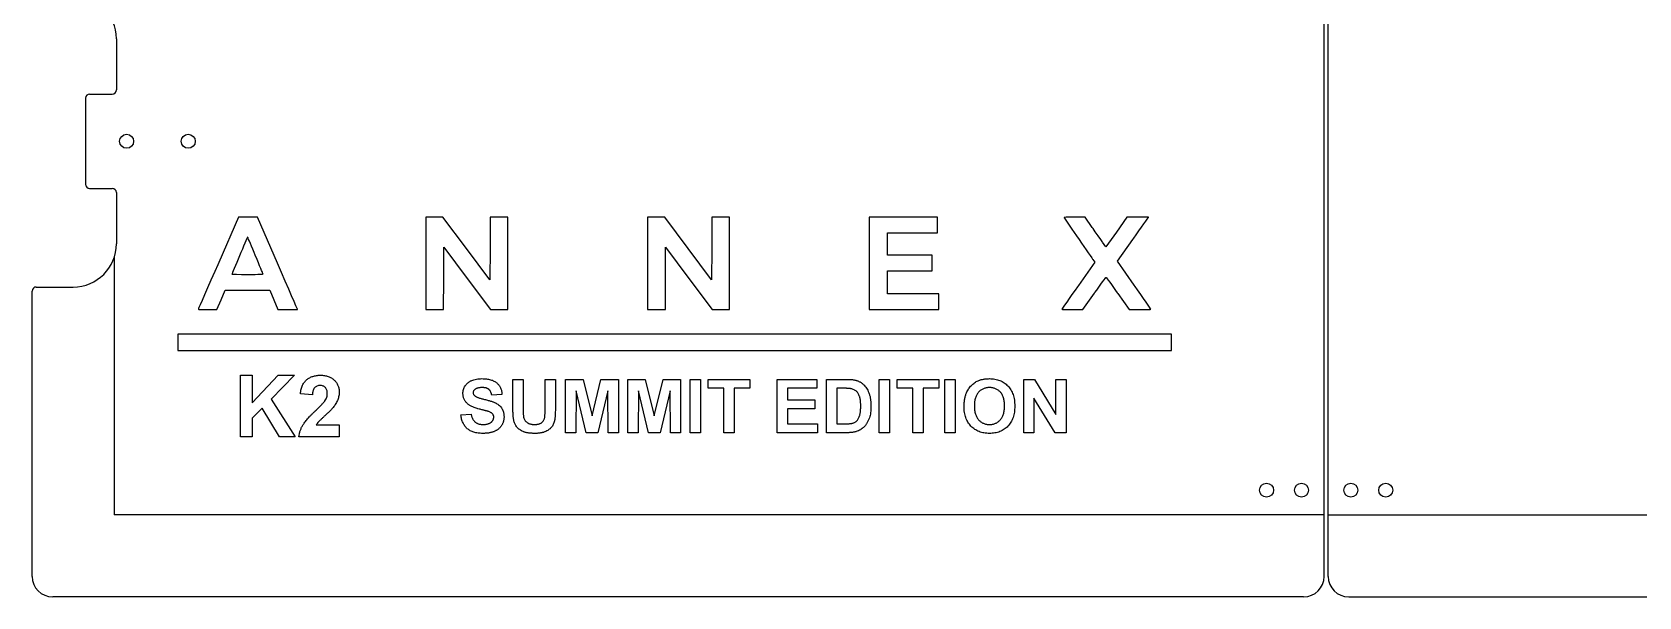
# Model space of a CAD drawing. Header units: millimetres. Extents: x -473 to 157, y -330 to 331.
# Drawn here: x -472.8 to -81.6, y -330.5 to -192.9 of the extents above; entities that cross this region are included whole.
import ezdxf

# ---------------------------------------------------------------- set-up
doc = ezdxf.new("R2010")
doc.units = ezdxf.units.MM

msp = doc.modelspace()

# ---------------------------------------------------------------- linework, layer by layer
at = {"color": 7, "linetype": 'Continuous', "lineweight": 25}
for p, q in [((-158.25, -325.5), (-158.25, 325.5)), ((-157.25, -325.5), (-157.25, 325.5)), ((-452.25, -194.5), (-452.25, -207)), ((-459.75, -209), (-459.75, -230)), ((-458.75, -208), (-453.25, -208)), ((-458.75, -231), (-453.25, -231)), ((-452.25, -232), (-452.25, -244.5)), ((-422.49, -237.96), (-427.34, -249.01)), ((-420.18, -237.98), (-422.49, -237.96)), ((-417.87, -238.01), (-420.18, -237.98)), ((-413.01, -249.23), (-417.87, -238.01)), ((-376.93, -237.96), (-376.93, -260.5)), ((-372.74, -237.96), (-376.93, -237.96)), ((-367.03, -245.6), (-372.74, -237.96)), ((-361.27, -237.96), (-361.29, -245.6)), ((-356.93, -237.96), (-361.27, -237.96)), ((-356.93, -260.5), (-356.93, -237.96)), ((-322.95, -237.96), (-322.95, -260.5)), ((-318.75, -237.96), (-322.95, -237.96)), ((-313.05, -245.59), (-318.75, -237.96)), ((-307.29, -237.96), (-307.31, -245.59)), ((-302.95, -237.96), (-307.29, -237.96)), ((-302.95, -260.5), (-302.95, -237.96)), ((-268.98, -237.96), (-268.98, -260.5)), ((-252.36, -237.96), (-268.98, -237.96)), ((-252.36, -241.77), (-252.36, -237.96)), ((-221.45, -238.03), (-221.54, -238.09)), ((-221.54, -238.09), (-221.53, -238.09)), ((-221.53, -238.09), (-221.52, -238.12)), ((-221.52, -238.12), (-221.46, -238.21)), ((-221.46, -238.21), (-221.27, -238.49)), ((-221.07, -237.99), (-221.45, -238.03)), ((-221.27, -238.49), (-220.98, -238.92)), ((-220.29, -237.96), (-221.07, -237.99)), ((-219.33, -237.96), (-220.29, -237.96)), ((-216.43, -237.96), (-219.33, -237.96)), ((-214.69, -240.47), (-216.43, -237.96)), ((-206.27, -237.97), (-208.81, -241.6)), ((-203.65, -237.96), (-206.27, -237.97)), ((-203.39, -237.96), (-203.65, -237.96)), ((-202.63, -237.96), (-203.39, -237.96)), ((-201.8, -237.97), (-202.63, -237.96)), ((-201.24, -237.99), (-201.8, -237.97)), ((-201.68, -238.96), (-201.33, -238.45)), ((-201.33, -238.45), (-201.11, -238.13)), ((-201.03, -238), (-201.24, -237.99)), ((-201.11, -238.13), (-201.03, -238.04)), ((-201.03, -238.04), (-201.03, -238)), ((-264.53, -247.27), (-264.53, -241.77)), ((-264.53, -241.77), (-252.36, -241.77)), ((-220.98, -238.92), (-220.6, -239.48)), ((-220.6, -239.48), (-220.15, -240.14)), ((-220.15, -240.14), (-219.64, -240.89)), ((-219.64, -240.89), (-219.08, -241.7)), ((-219.08, -241.7), (-218.5, -242.55)), ((-214.5, -240.73), (-214.69, -240.47)), ((-213.94, -241.53), (-214.5, -240.73)), ((-213.22, -242.56), (-213.94, -241.53)), ((-208.81, -241.6), (-211.34, -245.24)), ((-204.59, -243.14), (-204.03, -242.33)), ((-204.03, -242.33), (-203.32, -241.33)), ((-203.32, -241.33), (-202.69, -240.42)), ((-202.69, -240.42), (-202.13, -239.62)), ((-202.13, -239.62), (-201.68, -238.96)), ((-421.58, -245.78), (-421.92, -246.58)), ((-421.26, -245.03), (-421.58, -245.78)), ((-420.98, -244.35), (-421.26, -245.03)), ((-420.73, -243.77), (-420.98, -244.35)), ((-420.53, -243.32), (-420.73, -243.77)), ((-420.4, -243.01), (-420.53, -243.32)), ((-420.36, -242.92), (-420.4, -243.01)), ((-420.34, -242.89), (-420.36, -242.92)), ((-420.28, -242.88), (-420.34, -242.88)), ((-420.34, -242.88), (-420.34, -242.89)), ((-420.21, -242.97), (-420.28, -242.88)), ((-420.2, -243), (-420.21, -242.97)), ((-420.19, -243.02), (-420.2, -243)), ((-420.15, -243.12), (-420.19, -243.02)), ((-420.04, -243.41), (-420.15, -243.12)), ((-419.86, -243.83), (-420.04, -243.41)), ((-419.63, -244.38), (-419.86, -243.83)), ((-419.36, -245.03), (-419.63, -244.38)), ((-419.06, -245.77), (-419.36, -245.03)), ((-418.72, -246.57), (-419.06, -245.77)), ((-372.57, -252.9), (-372.54, -245.3)), ((-372.54, -245.3), (-366.87, -252.9)), ((-361.32, -253.23), (-367.03, -245.6)), ((-361.29, -245.6), (-361.32, -253.23)), ((-318.59, -252.89), (-318.56, -245.29)), ((-318.56, -245.29), (-312.9, -252.89)), ((-307.34, -253.23), (-313.05, -245.59)), ((-307.31, -245.59), (-307.34, -253.23)), ((-218.5, -242.55), (-217.9, -243.42)), ((-217.9, -243.42), (-217.3, -244.29)), ((-217.3, -244.29), (-216.71, -245.14)), ((-216.71, -245.14), (-216.16, -245.94)), ((-216.16, -245.94), (-215.64, -246.68)), ((-212.59, -243.46), (-213.22, -242.56)), ((-212.26, -243.94), (-212.59, -243.46)), ((-212.15, -244.1), (-212.26, -243.94)), ((-211.34, -245.24), (-212.15, -244.1)), ((-208.53, -248.74), (-204.78, -243.41)), ((-204.78, -243.41), (-204.59, -243.14)), ((-452.75, -247.7), (-452.75, -310.5)), ((-427.58, -249.56), (-428.31, -251.23)), ((-427.34, -249.01), (-427.58, -249.56)), ((-423.27, -249.79), (-423.55, -250.46)), ((-422.96, -249.04), (-423.27, -249.79)), ((-422.62, -248.24), (-422.96, -249.04)), ((-422.27, -247.41), (-422.62, -248.24)), ((-421.92, -246.58), (-422.27, -247.41)), ((-418.45, -247.22), (-418.72, -246.57)), ((-418.01, -248.28), (-418.45, -247.22)), ((-417.67, -249.08), (-418.01, -248.28)), ((-417.37, -249.82), (-417.67, -249.08)), ((-417.1, -250.46), (-417.37, -249.82)), ((-412.76, -249.79), (-413.01, -249.23)), ((-412.03, -251.48), (-412.76, -249.79)), ((-253.63, -247.27), (-264.53, -247.27)), ((-253.63, -251.08), (-253.63, -247.27)), ((-214.06, -248.93), (-218.07, -254.64)), ((-215.64, -246.68), (-215.19, -247.33)), ((-215.19, -247.33), (-214.81, -247.87)), ((-214.81, -247.87), (-214.59, -248.18)), ((-214.59, -248.18), (-214.52, -248.29)), ((-214.52, -248.29), (-214.06, -248.93)), ((-204.46, -254.56), (-208.53, -248.74)), ((-429.23, -253.31), (-430.06, -255.21)), ((-428.31, -251.23), (-429.23, -253.31)), ((-424.09, -251.76), (-424.13, -251.85)), ((-424.13, -251.85), (-424.13, -251.88)), ((-424.13, -251.88), (-423.83, -251.9)), ((-423.97, -251.48), (-424.09, -251.76)), ((-423.79, -251.03), (-423.97, -251.48)), ((-423.83, -251.9), (-423.01, -251.91)), ((-423.55, -250.46), (-423.79, -251.03)), ((-423.01, -251.91), (-421.8, -251.92)), ((-421.8, -251.92), (-420.68, -251.93)), ((-420.68, -251.93), (-420.05, -251.93)), ((-420.05, -251.93), (-419.28, -251.93)), ((-419.28, -251.93), (-418.44, -251.92)), ((-418.44, -251.92), (-417.78, -251.91)), ((-417.78, -251.91), (-417.28, -251.9)), ((-417.28, -251.9), (-416.92, -251.88)), ((-416.88, -251), (-417.1, -250.46)), ((-416.92, -251.88), (-416.69, -251.86)), ((-416.7, -251.41), (-416.88, -251)), ((-416.59, -251.68), (-416.7, -251.41)), ((-416.69, -251.86), (-416.57, -251.83)), ((-416.55, -251.77), (-416.59, -251.68)), ((-416.57, -251.83), (-416.54, -251.79)), ((-416.54, -251.79), (-416.55, -251.77)), ((-416.54, -251.79), (-416.54, -251.79)), ((-411.12, -253.59), (-412.03, -251.48)), ((-410.3, -255.49), (-411.12, -253.59)), ((-372.59, -260.5), (-372.57, -252.9)), ((-366.87, -252.9), (-361.21, -260.49)), ((-318.61, -260.5), (-318.59, -252.89)), ((-312.9, -252.89), (-307.24, -260.49)), ((-264.53, -256.69), (-264.53, -251.08)), ((-264.53, -251.08), (-253.63, -251.08)), ((-212.58, -254.34), (-212.16, -253.76)), ((-212.16, -253.76), (-211.8, -253.29)), ((-211.8, -253.29), (-211.53, -252.93)), ((-211.53, -252.93), (-211.36, -252.71)), ((-211.36, -252.71), (-211.29, -252.65)), ((-211.29, -252.65), (-211.28, -252.66)), ((-211.28, -252.66), (-211.22, -252.74)), ((-211.22, -252.74), (-211.05, -252.98)), ((-211.05, -252.98), (-210.78, -253.35)), ((-210.78, -253.35), (-210.43, -253.84)), ((-210.43, -253.84), (-210.01, -254.42)), ((-472.75, -325.5), (-472.75, -256)), ((-471.75, -255), (-462.75, -255)), ((-430.78, -256.88), (-431.38, -258.26)), ((-430.06, -255.21), (-430.78, -256.88)), ((-427.75, -260.5), (-426.77, -258.12)), ((-426.77, -258.12), (-425.77, -255.74)), ((-425.77, -255.74), (-420.33, -255.76)), ((-420.33, -255.76), (-414.89, -255.79)), ((-414.89, -255.79), (-413.91, -258.12)), ((-413.91, -258.12), (-412.93, -260.45)), ((-409.58, -257.16), (-410.3, -255.49)), ((-408.98, -258.54), (-409.58, -257.16)), ((-252.05, -256.69), (-264.53, -256.69)), ((-252.05, -260.5), (-252.05, -256.69)), ((-220.32, -257.83), (-220.91, -258.68)), ((-219.64, -256.86), (-220.32, -257.83)), ((-218.88, -255.78), (-219.64, -256.86)), ((-218.28, -254.92), (-218.88, -255.78)), ((-218.07, -254.64), (-218.28, -254.92)), ((-216.96, -260.5), (-214.16, -256.53)), ((-214.16, -256.53), (-214.02, -256.33)), ((-214.02, -256.33), (-213.59, -255.74)), ((-213.59, -255.74), (-213.06, -255)), ((-213.06, -255), (-212.58, -254.34)), ((-210.01, -254.42), (-209.53, -255.09)), ((-209.53, -255.09), (-209, -255.82)), ((-209, -255.82), (-208.58, -256.41)), ((-208.58, -256.41), (-208.44, -256.61)), ((-208.44, -256.61), (-205.66, -260.5)), ((-204.26, -254.85), (-204.46, -254.56)), ((-203.65, -255.73), (-204.26, -254.85)), ((-202.89, -256.82), (-203.65, -255.73)), ((-202.2, -257.82), (-202.89, -256.82)), ((-201.59, -258.69), (-202.2, -257.82)), ((-432.25, -260.3), (-432.26, -260.35)), ((-432.26, -260.35), (-432.24, -260.41)), ((-432.24, -260.25), (-432.25, -260.28)), ((-432.25, -260.28), (-432.25, -260.3)), ((-432.14, -260.01), (-432.24, -260.25)), ((-432.24, -260.41), (-432.16, -260.45)), ((-432.16, -260.45), (-432, -260.47)), ((-431.84, -259.32), (-432.14, -260.01)), ((-432, -260.47), (-431.73, -260.49)), ((-431.38, -258.26), (-431.84, -259.32)), ((-431.73, -260.49), (-431.33, -260.5)), ((-431.33, -260.5), (-430.77, -260.5)), ((-430.77, -260.5), (-430.21, -260.5)), ((-430.21, -260.5), (-427.75, -260.5)), ((-412.93, -260.45), (-410.54, -260.48)), ((-410.54, -260.48), (-410.31, -260.48)), ((-410.31, -260.48), (-409.61, -260.48)), ((-409.61, -260.48), (-408.85, -260.49)), ((-408.53, -259.58), (-408.98, -258.54)), ((-408.85, -260.49), (-408.34, -260.48)), ((-408.25, -260.24), (-408.53, -259.58)), ((-408.34, -260.48), (-408.15, -260.48)), ((-408.15, -260.42), (-408.25, -260.24)), ((-408.15, -260.48), (-408.15, -260.42)), ((-376.93, -260.5), (-372.59, -260.5)), ((-361.21, -260.49), (-359.06, -260.5)), ((-359.06, -260.5), (-356.93, -260.5)), ((-322.95, -260.5), (-318.61, -260.5)), ((-307.24, -260.49), (-305.09, -260.5)), ((-305.09, -260.5), (-302.95, -260.5)), ((-268.98, -260.5), (-252.05, -260.5)), ((-222.01, -260.28), (-222.09, -260.38)), ((-222.09, -260.38), (-222.09, -260.42)), ((-222.09, -260.42), (-221.89, -260.45)), ((-221.78, -259.93), (-222.01, -260.28)), ((-221.89, -260.45), (-221.34, -260.48)), ((-221.41, -259.39), (-221.78, -259.93)), ((-220.91, -258.68), (-221.41, -259.39)), ((-221.34, -260.48), (-220.52, -260.49)), ((-220.52, -260.49), (-219.77, -260.5)), ((-219.77, -260.5), (-216.96, -260.5)), ((-205.66, -260.5), (-202.78, -260.5)), ((-202.78, -260.5), (-202.01, -260.49)), ((-202.01, -260.49), (-201.17, -260.48)), ((-201.1, -259.41), (-201.59, -258.69)), ((-201.17, -260.48), (-200.61, -260.46)), ((-200.72, -259.95), (-201.1, -259.41)), ((-200.48, -260.31), (-200.72, -259.95)), ((-200.61, -260.46), (-200.4, -260.44)), ((-200.4, -260.4), (-200.48, -260.31)), ((-200.4, -260.44), (-200.4, -260.4)), ((-195.4, -266.5), (-437.26, -266.5)), ((-437.26, -266.5), (-437.26, -270.5)), ((-195.4, -270.5), (-195.4, -266.5)), ((-437.26, -270.5), (-195.4, -270.5)), ((-422.04, -276.5), (-419.16, -276.5)), ((-422.04, -291.5), (-422.04, -276.5)), ((-419.16, -283.22), (-412.83, -276.5)), ((-419.16, -276.5), (-419.16, -283.22)), ((-408.87, -276.5), (-414.57, -282.3)), ((-412.83, -276.5), (-408.87, -276.5)), ((-355.71, -277.5), (-353.21, -277.5)), ((-355.71, -284.41), (-355.71, -277.5)), ((-353.21, -277.5), (-353.21, -284.55)), ((-347.88, -277.5), (-345.38, -277.5)), ((-347.88, -284.71), (-347.88, -277.5)), ((-345.38, -277.5), (-345.38, -284.3)), ((-342.88, -277.5), (-338.65, -277.5)), ((-342.88, -290.5), (-342.88, -277.5)), ((-338.65, -277.5), (-336.46, -286.37)), ((-336.46, -286.37), (-334.28, -277.5)), ((-334.28, -277.5), (-330.05, -277.5)), ((-330.05, -277.5), (-330.05, -290.5)), ((-327.71, -277.5), (-323.48, -277.5)), ((-327.71, -290.5), (-327.71, -277.5)), ((-323.48, -277.5), (-321.3, -286.37)), ((-321.3, -286.37), (-319.11, -277.5)), ((-319.11, -277.5), (-314.88, -277.5)), ((-314.88, -277.5), (-314.88, -290.5)), ((-312.55, -290.5), (-312.55, -277.5)), ((-312.55, -277.5), (-310.05, -277.5)), ((-310.05, -277.5), (-310.05, -290.5)), ((-308.21, -277.5), (-298.05, -277.5)), ((-308.21, -279.67), (-308.21, -277.5)), ((-298.05, -277.5), (-298.05, -279.67)), ((-291.38, -277.5), (-281.71, -277.5)), ((-291.38, -290.5), (-291.38, -277.5)), ((-281.71, -277.5), (-281.71, -279.67)), ((-279.38, -277.5), (-274.61, -277.5)), ((-279.38, -290.5), (-279.38, -277.5)), ((-266.55, -290.5), (-266.55, -277.5)), ((-266.55, -277.5), (-264.05, -277.5)), ((-264.05, -277.5), (-264.05, -290.5)), ((-262.21, -277.5), (-252.05, -277.5)), ((-262.21, -279.67), (-262.21, -277.5)), ((-252.05, -277.5), (-252.05, -279.67)), ((-250.55, -290.5), (-250.55, -277.5)), ((-250.55, -277.5), (-248.05, -277.5)), ((-248.05, -277.5), (-248.05, -290.5)), ((-231.38, -277.5), (-228.77, -277.5)), ((-231.38, -290.5), (-231.38, -277.5)), ((-228.77, -277.5), (-223.55, -286.05)), ((-223.55, -277.5), (-221.05, -277.5)), ((-223.55, -286.05), (-223.55, -277.5)), ((-221.05, -277.5), (-221.05, -290.5)), ((-404.54, -281.31), (-407.43, -281.03)), ((-358.38, -281.17), (-360.88, -281.33)), ((-340.3, -280.27), (-340.38, -290.5)), ((-337.86, -290.5), (-340.3, -280.27)), ((-332.63, -280.27), (-335.07, -290.5)), ((-332.55, -290.5), (-332.63, -280.27)), ((-325.13, -280.27), (-325.21, -290.5)), ((-322.69, -290.5), (-325.13, -280.27)), ((-317.46, -280.27), (-319.9, -290.5)), ((-317.38, -290.5), (-317.46, -280.27)), ((-304.38, -279.67), (-308.21, -279.67)), ((-304.38, -290.5), (-304.38, -279.67)), ((-301.88, -279.67), (-301.88, -290.5)), ((-298.05, -279.67), (-301.88, -279.67)), ((-288.88, -279.67), (-288.88, -282.5)), ((-281.71, -279.67), (-288.88, -279.67)), ((-276.88, -279.67), (-276.88, -288.33)), ((-275.64, -279.67), (-276.88, -279.67)), ((-258.38, -279.67), (-262.21, -279.67)), ((-258.38, -290.5), (-258.38, -279.67)), ((-255.88, -279.67), (-255.88, -290.5)), ((-252.05, -279.67), (-255.88, -279.67)), ((-416.75, -284.53), (-419.16, -286.98)), ((-412.52, -291.5), (-416.75, -284.53)), ((-414.57, -282.3), (-408.68, -291.5)), ((-288.88, -282.5), (-282.21, -282.5)), ((-288.88, -284.67), (-288.88, -288.33)), ((-282.21, -284.67), (-288.88, -284.67)), ((-282.21, -282.5), (-282.21, -284.67)), ((-228.88, -282.09), (-228.88, -290.5)), ((-223.74, -290.5), (-228.88, -282.09)), ((-419.16, -286.98), (-419.16, -291.5)), ((-403.58, -288.62), (-398, -288.62)), ((-398, -288.62), (-398, -291.5)), ((-368.38, -286.17), (-365.88, -286)), ((-288.88, -288.33), (-281.55, -288.33)), ((-281.55, -288.33), (-281.55, -290.5)), ((-276.88, -288.33), (-274.82, -288.33)), ((-419.16, -291.5), (-422.04, -291.5)), ((-408.68, -291.5), (-412.52, -291.5)), ((-398, -291.5), (-407.81, -291.5)), ((-340.38, -290.5), (-342.88, -290.5)), ((-335.07, -290.5), (-337.86, -290.5)), ((-330.05, -290.5), (-332.55, -290.5)), ((-325.21, -290.5), (-327.71, -290.5)), ((-319.9, -290.5), (-322.69, -290.5)), ((-314.88, -290.5), (-317.38, -290.5)), ((-310.05, -290.5), (-312.55, -290.5)), ((-301.88, -290.5), (-304.38, -290.5)), ((-281.55, -290.5), (-291.38, -290.5)), ((-274.47, -290.5), (-279.38, -290.5)), ((-264.05, -290.5), (-266.55, -290.5)), ((-255.88, -290.5), (-258.38, -290.5)), ((-248.05, -290.5), (-250.55, -290.5)), ((-228.88, -290.5), (-231.38, -290.5)), ((-221.05, -290.5), (-223.74, -290.5)), ((-158.25, -310.5), (-452.75, -310.5)), ((-157.25, -310.5), (137.25, -310.5)), ((-163.25, -330.5), (-467.75, -330.5)), ((-152.25, -330.5), (152.25, -330.5))]:
    msp.add_line(p, q, dxfattribs=at)
for centre in [(-449.75, -219.5), (-434.75, -219.5), (-172.25, -304.5), (-163.75, -304.5), (-151.75, -304.5), (-143.25, -304.5)]:
    msp.add_circle(centre, 1.7, dxfattribs=at)
for centre, radius, start, end in [((-462.75, -194.5), 10.5, 360, 90), ((-453.25, -207), 1, 270, 0), ((-458.75, -209), 1, 90, 180), ((-458.75, -230), 1, 180, 270), ((-453.25, -232), 1, 0, 90), ((-462.75, -244.5), 10.5, 270, 0), ((-471.75, -256), 1, 90, 180), ((-467.75, -325.5), 5, 180, 270), ((-163.25, -325.5), 5, 270, 0), ((-152.25, -325.5), 5, 180, 270)]:
    msp.add_arc(centre, radius, start, end, dxfattribs=at)
for points, knots in [([(-407.43, -281.03), (-407.4, -280.83), (-407.36, -280.45), (-407.25, -279.91), (-407.1, -279.41), (-406.92, -278.95), (-406.72, -278.54), (-406.47, -278.16), (-406.19, -277.84), (-405.88, -277.55), (-405.54, -277.3), (-405.18, -277.09), (-404.8, -276.91), (-404.4, -276.76), (-403.98, -276.64), (-403.54, -276.56), (-403.08, -276.51), (-402.77, -276.5), (-402.61, -276.5)], [0, 0, 0, 0, 0.079436, 0.154013, 0.224141, 0.289934, 0.352732, 0.412726, 0.470303, 0.527169, 0.583502, 0.639948, 0.696585, 0.753727, 0.812707, 0.872963, 0.935035, 1, 1, 1, 1]), ([(-402.61, -276.5), (-402.43, -276.5), (-402.09, -276.51), (-401.6, -276.56), (-401.13, -276.66), (-400.69, -276.78), (-400.28, -276.95), (-399.9, -277.15), (-399.55, -277.39), (-399.23, -277.67), (-398.94, -277.96), (-398.69, -278.28), (-398.48, -278.62), (-398.3, -278.98), (-398.17, -279.36), (-398.07, -279.75), (-398.01, -280.16), (-398.01, -280.44), (-398, -280.58)], [0, 0, 0, 0, 0.075672, 0.147381, 0.216085, 0.281698, 0.34546, 0.407486, 0.468731, 0.529782, 0.590033, 0.648548, 0.705954, 0.763102, 0.820289, 0.878479, 0.938226, 1, 1, 1, 1]), ([(-367.88, -280.92), (-367.87, -280.76), (-367.86, -280.44), (-367.75, -279.97), (-367.58, -279.51), (-367.38, -279.15), (-367.19, -278.88), (-367.03, -278.68), (-366.85, -278.5), (-366.66, -278.33), (-366.46, -278.17), (-366.23, -278.03), (-366, -277.89), (-365.66, -277.74), (-365.19, -277.57), (-364.59, -277.43), (-363.94, -277.35), (-363.48, -277.34), (-363.25, -277.33)], [0, 0, 0, 0, 0.073758, 0.146314, 0.219931, 0.295355, 0.333985, 0.372228, 0.410559, 0.449522, 0.48845, 0.5285, 0.569766, 0.611707, 0.699547, 0.793005, 0.892708, 1, 1, 1, 1]), ([(-363.25, -277.33), (-363.05, -277.34), (-362.68, -277.34), (-362.14, -277.39), (-361.63, -277.47), (-361.16, -277.58), (-360.72, -277.73), (-360.33, -277.91), (-359.97, -278.12), (-359.65, -278.37), (-359.36, -278.64), (-359.11, -278.94), (-358.9, -279.26), (-358.72, -279.6), (-358.58, -279.96), (-358.47, -280.34), (-358.41, -280.75), (-358.39, -281.02), (-358.38, -281.17)], [0, 0, 0, 0, 0.08282, 0.161084, 0.23435, 0.303453, 0.368554, 0.430806, 0.490159, 0.547891, 0.604075, 0.659129, 0.713948, 0.768331, 0.823595, 0.880408, 0.93902, 1, 1, 1, 1]), ([(-274.61, -277.5), (-274.48, -277.5), (-274.23, -277.5), (-273.86, -277.52), (-273.52, -277.53), (-273.2, -277.56), (-272.9, -277.59), (-272.63, -277.63), (-272.38, -277.69), (-272.22, -277.73), (-272.15, -277.75)], [0, 0, 0, 0, 0.15747, 0.30663, 0.445395, 0.573987, 0.694437, 0.804898, 0.906812, 1, 1, 1, 1]), ([(-242.47, -277.84), (-242.37, -277.8), (-242.17, -277.72), (-241.85, -277.62), (-241.53, -277.53), (-241.19, -277.46), (-240.84, -277.4), (-240.48, -277.36), (-240.11, -277.34), (-239.86, -277.33), (-239.73, -277.33)], [0, 0, 0, 0, 0.115824, 0.23411, 0.354106, 0.476628, 0.602521, 0.731466, 0.863531, 1, 1, 1, 1]), ([(-239.73, -277.33), (-239.5, -277.34), (-239.06, -277.35), (-238.4, -277.43), (-237.78, -277.57), (-237.2, -277.77), (-236.65, -278.01), (-236.14, -278.32), (-235.66, -278.68), (-235.22, -279.1), (-234.83, -279.56), (-234.48, -280.07), (-234.19, -280.62), (-233.95, -281.22), (-233.77, -281.86), (-233.64, -282.54), (-233.56, -283.27), (-233.55, -283.76), (-233.55, -284.02)], [0, 0, 0, 0, 0.06654, 0.13022, 0.191362, 0.250596, 0.30863, 0.366331, 0.424068, 0.482723, 0.541892, 0.601416, 0.661683, 0.723504, 0.787984, 0.855208, 0.925639, 1, 1, 1, 1]), ([(-402.67, -279), (-402.8, -279.01), (-403.05, -279.02), (-403.41, -279.12), (-403.72, -279.29), (-403.95, -279.49), (-404.1, -279.68), (-404.2, -279.85), (-404.29, -280.04), (-404.37, -280.25), (-404.43, -280.48), (-404.48, -280.74), (-404.52, -281.01), (-404.53, -281.21), (-404.54, -281.31)], [0, 0, 0, 0, 0.116899, 0.225824, 0.330086, 0.435451, 0.490307, 0.548244, 0.610767, 0.677675, 0.749189, 0.826859, 0.910112, 1, 1, 1, 1]), ([(-400.89, -280.97), (-400.89, -280.82), (-400.9, -280.54), (-400.99, -280.14), (-401.14, -279.79), (-401.35, -279.5), (-401.61, -279.28), (-401.92, -279.11), (-402.28, -279.02), (-402.53, -279.01), (-402.67, -279)], [0, 0, 0, 0, 0.14914, 0.282162, 0.404656, 0.52111, 0.634416, 0.748796, 0.868711, 1, 1, 1, 1]), ([(-401.46, -282.7), (-401.37, -282.56), (-401.2, -282.28), (-401.02, -281.84), (-400.91, -281.4), (-400.89, -281.11), (-400.89, -280.97)], [0, 0, 0, 0, 0.2727956, 0.526191, 0.7669044, 1, 1, 1, 1]), ([(-398, -280.58), (-398.01, -280.74), (-398.01, -281.07), (-398.08, -281.55), (-398.19, -282.02), (-398.35, -282.47), (-398.55, -282.93), (-398.8, -283.4), (-399.1, -283.87), (-399.34, -284.18), (-399.46, -284.34)], [0, 0, 0, 0, 0.119176, 0.236427, 0.352664, 0.469086, 0.589463, 0.717601, 0.854189, 1, 1, 1, 1]), ([(-366.68, -283.52), (-366.77, -283.43), (-366.96, -283.25), (-367.21, -282.96), (-367.42, -282.66), (-367.59, -282.34), (-367.72, -282.01), (-367.81, -281.66), (-367.87, -281.3), (-367.88, -281.05), (-367.88, -280.92)], [0, 0, 0, 0, 0.1330537, 0.260864, 0.3848348, 0.5069411, 0.6275041, 0.7492136, 0.8726514, 1, 1, 1, 1]), ([(-364.97, -279.96), (-365.03, -280.01), (-365.16, -280.11), (-365.29, -280.3), (-365.37, -280.52), (-365.37, -280.67), (-365.38, -280.75)], [0, 0, 0, 0, 0.2594643, 0.5025018, 0.7448853, 1, 1, 1, 1]), ([(-365.38, -280.75), (-365.38, -280.82), (-365.37, -280.97), (-365.29, -281.17), (-365.17, -281.37), (-365.05, -281.47), (-364.99, -281.52)], [0, 0, 0, 0, 0.2463451, 0.4852607, 0.7319508, 1, 1, 1, 1]), ([(-364.99, -281.52), (-364.95, -281.56), (-364.84, -281.64), (-364.65, -281.74), (-364.42, -281.84), (-364.14, -281.95), (-363.82, -282.05), (-363.46, -282.16), (-363.05, -282.28), (-362.61, -282.38), (-362.16, -282.49), (-361.74, -282.61), (-361.34, -282.72), (-360.97, -282.84), (-360.64, -282.95), (-360.34, -283.07), (-360.06, -283.19), (-359.74, -283.34), (-359.38, -283.56), (-359, -283.87), (-358.66, -284.22), (-358.43, -284.55), (-358.27, -284.84), (-358.17, -285.07), (-358.08, -285.3), (-358, -285.56), (-357.95, -285.82), (-357.91, -286.1), (-357.88, -286.38), (-357.88, -286.58), (-357.88, -286.68)], [0, 0, 0, 0, 0.018281, 0.040851, 0.06742, 0.098236, 0.13339, 0.172761, 0.216898, 0.265232, 0.314356, 0.360395, 0.4033, 0.443173, 0.480216, 0.513952, 0.544926, 0.573058, 0.625371, 0.67606, 0.726118, 0.776675, 0.802168, 0.82813, 0.85447, 0.881844, 0.909815, 0.938613, 0.968808, 1, 1, 1, 1]), ([(-363.22, -279.5), (-363.31, -279.5), (-363.48, -279.5), (-363.74, -279.53), (-363.99, -279.56), (-364.21, -279.61), (-364.43, -279.68), (-364.62, -279.76), (-364.8, -279.85), (-364.92, -279.92), (-364.97, -279.96)], [0, 0, 0, 0, 0.1483349, 0.2885921, 0.4214005, 0.5471521, 0.6668593, 0.7827664, 0.8926683, 1, 1, 1, 1]), ([(-360.88, -281.33), (-360.89, -281.25), (-360.92, -281.1), (-360.98, -280.88), (-361.05, -280.68), (-361.13, -280.5), (-361.23, -280.33), (-361.34, -280.18), (-361.45, -280.04), (-361.59, -279.93), (-361.73, -279.82), (-361.89, -279.74), (-362.07, -279.66), (-362.27, -279.6), (-362.48, -279.56), (-362.71, -279.52), (-362.96, -279.51), (-363.13, -279.5), (-363.22, -279.5)], [0, 0, 0, 0, 0.071942, 0.140207, 0.204905, 0.264912, 0.322857, 0.378531, 0.431843, 0.484049, 0.536898, 0.59195, 0.649895, 0.711385, 0.777189, 0.846914, 0.920798, 1, 1, 1, 1]), ([(-273.38, -279.79), (-273.44, -279.78), (-273.55, -279.76), (-273.75, -279.73), (-273.98, -279.71), (-274.25, -279.7), (-274.55, -279.68), (-274.88, -279.67), (-275.25, -279.67), (-275.51, -279.67), (-275.64, -279.67)], [0, 0, 0, 0, 0.072342, 0.15927, 0.261932, 0.378246, 0.511639, 0.658766, 0.821921, 1, 1, 1, 1]), ([(-271.05, -284.01), (-271.05, -283.88), (-271.05, -283.64), (-271.06, -283.3), (-271.08, -282.97), (-271.11, -282.67), (-271.15, -282.39), (-271.2, -282.13), (-271.26, -281.89), (-271.34, -281.61), (-271.47, -281.3), (-271.65, -280.95), (-271.86, -280.66), (-272.1, -280.4), (-272.37, -280.19), (-272.68, -280.02), (-273.02, -279.88), (-273.26, -279.82), (-273.38, -279.79)], [0, 0, 0, 0, 0.069875, 0.135361, 0.196499, 0.253878, 0.307527, 0.357037, 0.403101, 0.445281, 0.523217, 0.596067, 0.664075, 0.729159, 0.793328, 0.85924, 0.927674, 1, 1, 1, 1]), ([(-272.15, -277.75), (-272.06, -277.78), (-271.87, -277.84), (-271.6, -277.94), (-271.35, -278.07), (-271.09, -278.21), (-270.86, -278.37), (-270.63, -278.54), (-270.41, -278.74), (-270.13, -279.01), (-269.81, -279.39), (-269.48, -279.9), (-269.19, -280.46), (-269, -280.95), (-268.87, -281.38), (-268.78, -281.72), (-268.71, -282.07), (-268.65, -282.45), (-268.6, -282.84), (-268.57, -283.25), (-268.55, -283.68), (-268.55, -283.98), (-268.55, -284.12)], [0, 0, 0, 0, 0.037276, 0.073881, 0.110355, 0.146723, 0.182897, 0.219217, 0.255934, 0.293058, 0.368269, 0.444736, 0.523447, 0.604997, 0.647505, 0.69179, 0.737961, 0.786111, 0.836323, 0.888669, 0.943199, 1, 1, 1, 1]), ([(-245.88, -284.08), (-245.88, -283.92), (-245.88, -283.6), (-245.85, -283.14), (-245.8, -282.7), (-245.74, -282.27), (-245.66, -281.87), (-245.56, -281.48), (-245.44, -281.12), (-245.35, -280.89), (-245.3, -280.77)], [0, 0, 0, 0, 0.142626, 0.280099, 0.411798, 0.538154, 0.660002, 0.777042, 0.890637, 1, 1, 1, 1]), ([(-245.3, -280.77), (-245.22, -280.61), (-245.07, -280.29), (-244.79, -279.83), (-244.47, -279.4), (-244.12, -279), (-243.74, -278.63), (-243.34, -278.32), (-242.92, -278.05), (-242.62, -277.91), (-242.47, -277.84)], [0, 0, 0, 0, 0.128922, 0.256327, 0.384645, 0.513589, 0.640961, 0.763921, 0.883101, 1, 1, 1, 1]), ([(-239.7, -279.5), (-239.83, -279.5), (-240.1, -279.51), (-240.48, -279.56), (-240.85, -279.65), (-241.19, -279.77), (-241.52, -279.93), (-241.82, -280.13), (-242.11, -280.35), (-242.37, -280.62), (-242.61, -280.92), (-242.82, -281.25), (-242.99, -281.62), (-243.14, -282.03), (-243.24, -282.47), (-243.33, -282.94), (-243.37, -283.46), (-243.38, -283.81), (-243.38, -283.99)], [0, 0, 0, 0, 0.061375, 0.120058, 0.176955, 0.232008, 0.287027, 0.341454, 0.39662, 0.453121, 0.51082, 0.570319, 0.63207, 0.697128, 0.766012, 0.839041, 0.916898, 1, 1, 1, 1]), ([(-236.05, -283.96), (-236.05, -283.77), (-236.05, -283.42), (-236.1, -282.91), (-236.18, -282.44), (-236.29, -282), (-236.43, -281.6), (-236.6, -281.23), (-236.8, -280.9), (-237.04, -280.6), (-237.3, -280.34), (-237.58, -280.12), (-237.88, -279.93), (-238.21, -279.77), (-238.55, -279.65), (-238.92, -279.56), (-239.3, -279.51), (-239.57, -279.5), (-239.7, -279.5)], [0, 0, 0, 0, 0.083271, 0.161262, 0.234331, 0.303298, 0.367916, 0.429919, 0.488937, 0.54647, 0.602793, 0.657465, 0.71205, 0.766554, 0.822225, 0.879123, 0.938206, 1, 1, 1, 1]), ([(-407.81, -291.5), (-407.78, -291.25), (-407.71, -290.76), (-407.51, -290.04), (-407.23, -289.34), (-406.93, -288.77), (-406.64, -288.31), (-406.37, -287.93), (-406.05, -287.53), (-405.68, -287.1), (-405.27, -286.64), (-404.81, -286.16), (-404.3, -285.65), (-403.94, -285.3), (-403.75, -285.12)], [0, 0, 0, 0, 0.096357, 0.192661, 0.289455, 0.388479, 0.441921, 0.501521, 0.567883, 0.640892, 0.720371, 0.806637, 0.900016, 1, 1, 1, 1]), ([(-403.75, -285.12), (-403.61, -284.98), (-403.32, -284.71), (-402.92, -284.32), (-402.57, -283.96), (-402.26, -283.64), (-401.99, -283.36), (-401.77, -283.11), (-401.6, -282.9), (-401.5, -282.76), (-401.46, -282.7)], [0, 0, 0, 0, 0.18509, 0.352357, 0.50308, 0.637279, 0.752473, 0.851886, 0.934339, 1, 1, 1, 1]), ([(-399.46, -284.34), (-399.5, -284.4), (-399.6, -284.52), (-399.77, -284.71), (-399.96, -284.92), (-400.18, -285.15), (-400.42, -285.39), (-400.69, -285.65), (-400.99, -285.92), (-401.31, -286.21), (-401.62, -286.5), (-401.91, -286.76), (-402.18, -287), (-402.4, -287.22), (-402.6, -287.41), (-402.77, -287.57), (-402.9, -287.71), (-403.09, -287.92), (-403.33, -288.21), (-403.5, -288.48), (-403.58, -288.62)], [0, 0, 0, 0, 0.036975, 0.079193, 0.126701, 0.179184, 0.237369, 0.300559, 0.369153, 0.443112, 0.516018, 0.582473, 0.642137, 0.69462, 0.740679, 0.779589, 0.812074, 0.837814, 0.922565, 1, 1, 1, 1]), ([(-363.71, -284.79), (-363.88, -284.75), (-364.21, -284.67), (-364.68, -284.52), (-365.11, -284.38), (-365.5, -284.22), (-365.85, -284.06), (-366.17, -283.89), (-366.44, -283.71), (-366.6, -283.58), (-366.68, -283.52)], [0, 0, 0, 0, 0.161735, 0.312041, 0.452204, 0.58122, 0.699855, 0.809224, 0.908455, 1, 1, 1, 1]), ([(-361.6, -285.36), (-361.64, -285.34), (-361.74, -285.31), (-361.92, -285.26), (-362.12, -285.2), (-362.37, -285.13), (-362.65, -285.06), (-362.97, -284.97), (-363.33, -284.89), (-363.58, -284.82), (-363.71, -284.79)], [0, 0, 0, 0, 0.065228, 0.145969, 0.245215, 0.361498, 0.495676, 0.646055, 0.814352, 1, 1, 1, 1]), ([(-360.38, -286.71), (-360.38, -286.63), (-360.39, -286.49), (-360.44, -286.28), (-360.52, -286.09), (-360.65, -285.91), (-360.82, -285.75), (-361.03, -285.61), (-361.3, -285.47), (-361.49, -285.4), (-361.6, -285.36)], [0, 0, 0, 0, 0.113119, 0.2213, 0.325895, 0.431605, 0.54614, 0.677623, 0.828428, 1, 1, 1, 1]), ([(-355.46, -287.69), (-355.48, -287.59), (-355.52, -287.39), (-355.57, -287.06), (-355.62, -286.7), (-355.65, -286.3), (-355.68, -285.88), (-355.7, -285.42), (-355.71, -284.92), (-355.71, -284.58), (-355.71, -284.41)], [0, 0, 0, 0, 0.091009, 0.191694, 0.301428, 0.421825, 0.551546, 0.69059, 0.840572, 1, 1, 1, 1]), ([(-353.21, -284.55), (-353.21, -284.69), (-353.21, -284.94), (-353.21, -285.31), (-353.2, -285.64), (-353.19, -285.93), (-353.18, -286.18), (-353.16, -286.4), (-353.14, -286.58), (-353.12, -286.68), (-353.11, -286.73)], [0, 0, 0, 0, 0.183825, 0.350939, 0.501381, 0.63401, 0.751139, 0.850563, 0.933476, 1, 1, 1, 1]), ([(-350.47, -288.5), (-350.37, -288.5), (-350.19, -288.49), (-349.93, -288.48), (-349.68, -288.44), (-349.45, -288.39), (-349.24, -288.33), (-349.05, -288.25), (-348.87, -288.16), (-348.66, -288.01), (-348.44, -287.81), (-348.23, -287.54), (-348.08, -287.24), (-348, -286.97), (-347.97, -286.73), (-347.95, -286.52), (-347.93, -286.29), (-347.91, -286.02), (-347.89, -285.73), (-347.89, -285.41), (-347.88, -285.07), (-347.88, -284.83), (-347.88, -284.71)], [0, 0, 0, 0, 0.0518438, 0.1009388, 0.1465423, 0.1897421, 0.2302802, 0.2685962, 0.3050932, 0.3399642, 0.4065545, 0.4691359, 0.5298668, 0.5911018, 0.6246296, 0.6632597, 0.7070945, 0.7556756, 0.808993, 0.8675525, 0.9313797, 1, 1, 1, 1]), ([(-345.38, -284.3), (-345.38, -284.49), (-345.38, -284.85), (-345.39, -285.37), (-345.41, -285.84), (-345.43, -286.27), (-345.46, -286.67), (-345.5, -287.01), (-345.54, -287.32), (-345.6, -287.66), (-345.71, -288.05), (-345.88, -288.48), (-346.1, -288.87), (-346.37, -289.23), (-346.68, -289.54), (-347.04, -289.82), (-347.45, -290.07), (-347.83, -290.25), (-348.15, -290.37), (-348.42, -290.45), (-348.7, -290.52), (-349, -290.57), (-349.33, -290.62), (-349.67, -290.65), (-350.02, -290.66), (-350.27, -290.67), (-350.39, -290.67)], [0, 0, 0, 0, 0.058982, 0.113333, 0.163067, 0.208721, 0.249811, 0.286329, 0.318613, 0.346676, 0.397089, 0.445109, 0.491815, 0.537636, 0.583978, 0.631445, 0.68132, 0.733845, 0.76149, 0.790601, 0.821199, 0.85339, 0.887296, 0.923217, 0.960675, 1, 1, 1, 1]), ([(-273.16, -288.21), (-273.05, -288.18), (-272.84, -288.12), (-272.55, -288), (-272.28, -287.85), (-272.04, -287.67), (-271.82, -287.44), (-271.63, -287.15), (-271.46, -286.8), (-271.34, -286.46), (-271.26, -286.17), (-271.2, -285.92), (-271.15, -285.65), (-271.11, -285.36), (-271.08, -285.05), (-271.06, -284.72), (-271.05, -284.37), (-271.05, -284.13), (-271.05, -284.01)], [0, 0, 0, 0, 0.064918, 0.126443, 0.185879, 0.243017, 0.302491, 0.369364, 0.444572, 0.529178, 0.575517, 0.625405, 0.678868, 0.735605, 0.796189, 0.860141, 0.928064, 1, 1, 1, 1]), ([(-268.55, -284.12), (-268.55, -284.38), (-268.56, -284.88), (-268.64, -285.6), (-268.75, -286.27), (-268.88, -286.69), (-268.94, -286.89)], [0, 0, 0, 0, 0.275802, 0.533396, 0.774073, 1, 1, 1, 1]), ([(-239.69, -290.67), (-239.92, -290.66), (-240.38, -290.65), (-241.03, -290.57), (-241.65, -290.43), (-242.24, -290.24), (-242.79, -289.99), (-243.3, -289.69), (-243.78, -289.33), (-244.21, -288.92), (-244.61, -288.46), (-244.95, -287.95), (-245.24, -287.41), (-245.47, -286.82), (-245.66, -286.19), (-245.79, -285.53), (-245.87, -284.82), (-245.87, -284.33), (-245.88, -284.08)], [0, 0, 0, 0, 0.067555, 0.132224, 0.19408, 0.253925, 0.312527, 0.370537, 0.428356, 0.487097, 0.546163, 0.605433, 0.665483, 0.72697, 0.790718, 0.857154, 0.926601, 1, 1, 1, 1]), ([(-243.38, -283.99), (-243.38, -284.17), (-243.37, -284.52), (-243.32, -285.03), (-243.24, -285.5), (-243.13, -285.94), (-242.98, -286.34), (-242.8, -286.72), (-242.59, -287.06), (-242.35, -287.36), (-242.08, -287.63), (-241.79, -287.86), (-241.49, -288.06), (-241.16, -288.22), (-240.82, -288.34), (-240.46, -288.44), (-240.09, -288.49), (-239.83, -288.5), (-239.7, -288.5)], [0, 0, 0, 0, 0.082097, 0.158979, 0.231779, 0.300627, 0.365962, 0.428378, 0.4891, 0.54829, 0.606037, 0.662131, 0.717441, 0.772225, 0.827163, 0.882835, 0.94047, 1, 1, 1, 1]), ([(-239.7, -288.5), (-239.57, -288.5), (-239.31, -288.49), (-238.94, -288.44), (-238.58, -288.35), (-238.24, -288.22), (-237.92, -288.06), (-237.62, -287.87), (-237.33, -287.63), (-237.06, -287.37), (-236.82, -287.06), (-236.62, -286.72), (-236.44, -286.35), (-236.29, -285.94), (-236.18, -285.49), (-236.11, -285.01), (-236.05, -284.5), (-236.05, -284.14), (-236.05, -283.96)], [0, 0, 0, 0, 0.0593221, 0.1167554, 0.1721358, 0.2268813, 0.2807663, 0.3353362, 0.3909275, 0.4479135, 0.5064023, 0.5667041, 0.6292582, 0.6951086, 0.7643822, 0.8380313, 0.9166106, 1, 1, 1, 1]), ([(-233.55, -284.02), (-233.55, -284.27), (-233.56, -284.77), (-233.64, -285.49), (-233.77, -286.16), (-233.95, -286.8), (-234.19, -287.39), (-234.48, -287.94), (-234.82, -288.45), (-235.21, -288.91), (-235.65, -289.32), (-236.12, -289.68), (-236.63, -289.99), (-237.18, -290.24), (-237.76, -290.43), (-238.37, -290.57), (-239.02, -290.65), (-239.47, -290.66), (-239.69, -290.67)], [0, 0, 0, 0, 0.074278, 0.144606, 0.211667, 0.275783, 0.337863, 0.39825, 0.45762, 0.516768, 0.57539, 0.6331, 0.690914, 0.749047, 0.808298, 0.869542, 0.933334, 1, 1, 1, 1]), ([(-363.05, -290.67), (-363.25, -290.66), (-363.64, -290.66), (-364.2, -290.6), (-364.72, -290.51), (-365.21, -290.39), (-365.67, -290.23), (-366.09, -290.03), (-366.47, -289.79), (-366.82, -289.53), (-367.13, -289.22), (-367.41, -288.88), (-367.66, -288.51), (-367.87, -288.1), (-368.05, -287.66), (-368.2, -287.2), (-368.31, -286.69), (-368.36, -286.35), (-368.38, -286.17)], [0, 0, 0, 0, 0.076122, 0.148212, 0.216241, 0.280668, 0.34231, 0.401421, 0.458656, 0.514793, 0.570722, 0.626653, 0.683482, 0.741844, 0.802144, 0.865151, 0.930811, 1, 1, 1, 1]), ([(-365.88, -286), (-365.86, -286.1), (-365.82, -286.31), (-365.74, -286.6), (-365.64, -286.87), (-365.53, -287.11), (-365.4, -287.34), (-365.26, -287.55), (-365.1, -287.74), (-364.93, -287.9), (-364.74, -288.04), (-364.53, -288.16), (-364.31, -288.27), (-364.08, -288.35), (-363.83, -288.42), (-363.56, -288.46), (-363.28, -288.49), (-363.08, -288.5), (-362.98, -288.5)], [0, 0, 0, 0, 0.075285, 0.146236, 0.213456, 0.277502, 0.33853, 0.397652, 0.454745, 0.510362, 0.565639, 0.622097, 0.67924, 0.738115, 0.799044, 0.863264, 0.929939, 1, 1, 1, 1]), ([(-357.88, -286.68), (-357.88, -286.77), (-357.89, -286.95), (-357.92, -287.23), (-357.96, -287.49), (-358.03, -287.75), (-358.12, -288.01), (-358.22, -288.27), (-358.35, -288.52), (-358.49, -288.76), (-358.65, -288.99), (-358.84, -289.21), (-359.03, -289.42), (-359.24, -289.6), (-359.47, -289.78), (-359.71, -289.93), (-359.97, -290.07), (-360.24, -290.2), (-360.53, -290.31), (-360.84, -290.41), (-361.17, -290.49), (-361.51, -290.55), (-361.87, -290.61), (-362.25, -290.64), (-362.64, -290.66), (-362.91, -290.66), (-363.05, -290.67)], [0, 0, 0, 0, 0.037524, 0.074519, 0.111158, 0.147709, 0.184737, 0.222181, 0.259833, 0.298539, 0.337199, 0.375653, 0.413687, 0.45179, 0.490635, 0.529785, 0.569677, 0.610518, 0.6525, 0.696246, 0.741804, 0.789396, 0.838723, 0.890254, 0.944098, 1, 1, 1, 1]), ([(-362.98, -288.5), (-362.88, -288.5), (-362.68, -288.5), (-362.38, -288.47), (-362.11, -288.43), (-361.86, -288.37), (-361.62, -288.3), (-361.4, -288.2), (-361.21, -288.09), (-361.04, -287.97), (-360.88, -287.83), (-360.75, -287.69), (-360.63, -287.54), (-360.54, -287.38), (-360.47, -287.22), (-360.42, -287.05), (-360.39, -286.88), (-360.38, -286.76), (-360.38, -286.71)], [0, 0, 0, 0, 0.0886112, 0.1723534, 0.2507588, 0.3243492, 0.3939279, 0.4600367, 0.5228485, 0.5836904, 0.6422364, 0.697606, 0.7507613, 0.8014018, 0.8516208, 0.9001962, 0.9497159, 1, 1, 1, 1]), ([(-350.39, -290.67), (-350.54, -290.66), (-350.83, -290.66), (-351.26, -290.64), (-351.65, -290.61), (-352.02, -290.56), (-352.35, -290.5), (-352.66, -290.43), (-352.95, -290.34), (-353.28, -290.22), (-353.66, -290.02), (-354.06, -289.76), (-354.42, -289.46), (-354.73, -289.13), (-354.98, -288.79), (-355.19, -288.43), (-355.35, -288.07), (-355.42, -287.81), (-355.46, -287.69)], [0, 0, 0, 0, 0.070538, 0.136643, 0.19843, 0.255974, 0.309795, 0.359633, 0.405792, 0.448643, 0.528319, 0.60374, 0.675825, 0.745624, 0.812974, 0.877093, 0.939514, 1, 1, 1, 1]), ([(-353.11, -286.73), (-353.08, -286.86), (-353.01, -287.11), (-352.82, -287.46), (-352.58, -287.76), (-352.33, -287.98), (-352.1, -288.14), (-351.91, -288.23), (-351.71, -288.31), (-351.49, -288.38), (-351.26, -288.44), (-351.01, -288.47), (-350.74, -288.5), (-350.56, -288.5), (-350.47, -288.5)], [0, 0, 0, 0, 0.114743, 0.225944, 0.336553, 0.451505, 0.51108, 0.572546, 0.635866, 0.701908, 0.770586, 0.84345, 0.919606, 1, 1, 1, 1]), ([(-274.82, -288.33), (-274.73, -288.33), (-274.55, -288.33), (-274.29, -288.33), (-274.05, -288.32), (-273.84, -288.3), (-273.64, -288.28), (-273.46, -288.27), (-273.3, -288.24), (-273.2, -288.22), (-273.16, -288.21)], [0, 0, 0, 0, 0.1666731, 0.3209094, 0.4643462, 0.5938634, 0.712744, 0.82094, 0.9156866, 1, 1, 1, 1]), ([(-270.33, -289.19), (-270.45, -289.3), (-270.69, -289.52), (-271.13, -289.79), (-271.62, -290.03), (-271.98, -290.16), (-272.16, -290.22)], [0, 0, 0, 0, 0.227035, 0.468179, 0.723729, 1, 1, 1, 1]), ([(-268.94, -286.89), (-268.98, -287.01), (-269.06, -287.23), (-269.21, -287.56), (-269.36, -287.88), (-269.53, -288.17), (-269.71, -288.45), (-269.9, -288.71), (-270.1, -288.96), (-270.25, -289.11), (-270.33, -289.19)], [0, 0, 0, 0, 0.136361, 0.268243, 0.396888, 0.522663, 0.64515, 0.764832, 0.882961, 1, 1, 1, 1]), ([(-272.16, -290.22), (-272.24, -290.25), (-272.39, -290.29), (-272.63, -290.34), (-272.9, -290.4), (-273.18, -290.43), (-273.47, -290.46), (-273.79, -290.48), (-274.12, -290.5), (-274.35, -290.5), (-274.47, -290.5)], [0, 0, 0, 0, 0.099891, 0.207319, 0.32085, 0.442316, 0.570169, 0.705422, 0.849411, 1, 1, 1, 1])]:
    msp.add_open_spline(points, degree=3, knots=knots, dxfattribs=at)

doc.saveas('drawing.dxf')
